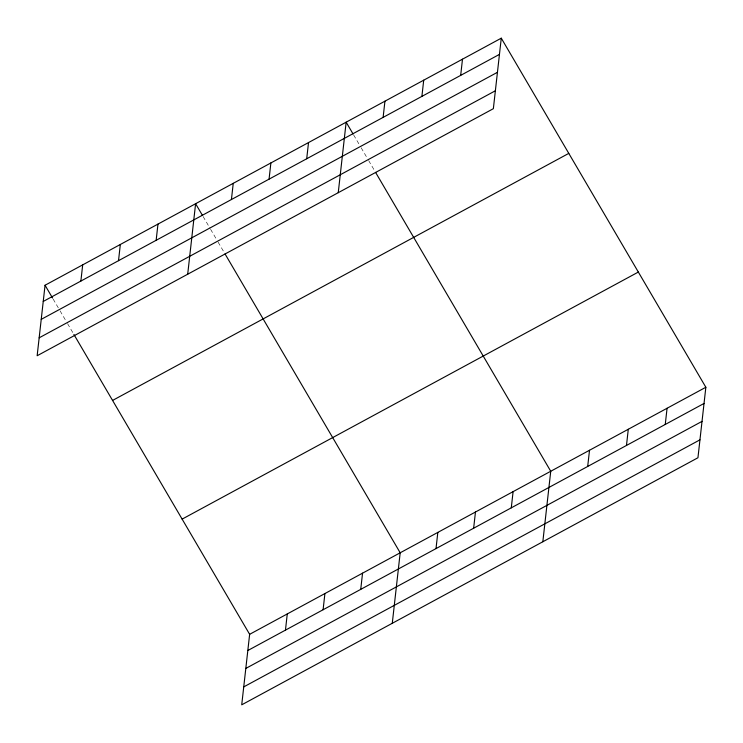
<?xml version="1.0" encoding="UTF-8"?>
<svg xmlns="http://www.w3.org/2000/svg" width="743" height="743" viewBox="0 0 743 743"><rect width="100%" height="100%" fill="white"/><g stroke="black" fill="none" stroke-linecap="round" stroke-linejoin="round"><path stroke-width="0.56" stroke-dasharray="3.71 2.79" d="M353.659 134.985L360.587 146.798M361.163 147.783L366.931 157.627M368.658 160.581L374.435 170.426M203.108 216.51L210.037 228.333M210.613 229.318L216.38 239.162M218.108 242.116L224.46 252.945M53.134 299.03L59.486 309.859M60.062 310.843L66.406 321.673M67.557 323.642L73.334 333.486"/><path stroke-width="1.11" d="M45.054 285.247L37.15 355.748L493.361 108.682L501.274 38.181L45.054 285.247L52.558 298.045M80.876 281.058L82.696 264.861M118.518 260.682L120.329 244.484M156.151 240.295L157.971 224.098M187.7 274.213L195.604 203.712L202.533 215.526M231.426 199.533L233.246 183.335M269.068 179.147L270.879 162.949M73.91 334.471L249.639 634.318L241.726 704.819L697.946 457.753L705.85 387.261L501.274 38.181M306.701 158.77L308.521 142.572M285.461 630.129L287.272 613.932M338.251 192.688L346.154 122.186L353.083 134M323.094 609.752L324.914 593.555M383.119 117.385L384.939 101.187M360.736 589.366L362.547 573.169M421.894 96.386L423.714 80.188M392.276 623.284L400.189 552.783L225.036 253.93M460.679 75.387L462.49 59.189M436.011 548.603L437.822 532.406M473.644 528.217L475.464 512.02M511.286 507.84L513.097 491.643M542.827 541.758L550.739 471.257L375.586 172.395M587.694 466.455L589.515 450.258M626.479 445.456L628.29 429.259M665.254 424.457L667.075 408.26M43.243 301.444L499.454 54.378M41.227 319.36L497.448 72.303M39.156 337.824L495.377 90.767M112.564 400.44L568.785 153.383M182.128 519.125L638.339 272.059M249.639 634.318L705.85 387.261M247.818 650.515L704.03 403.458M245.812 668.431L702.024 421.374M243.741 686.894L699.952 439.837"/></g></svg>
